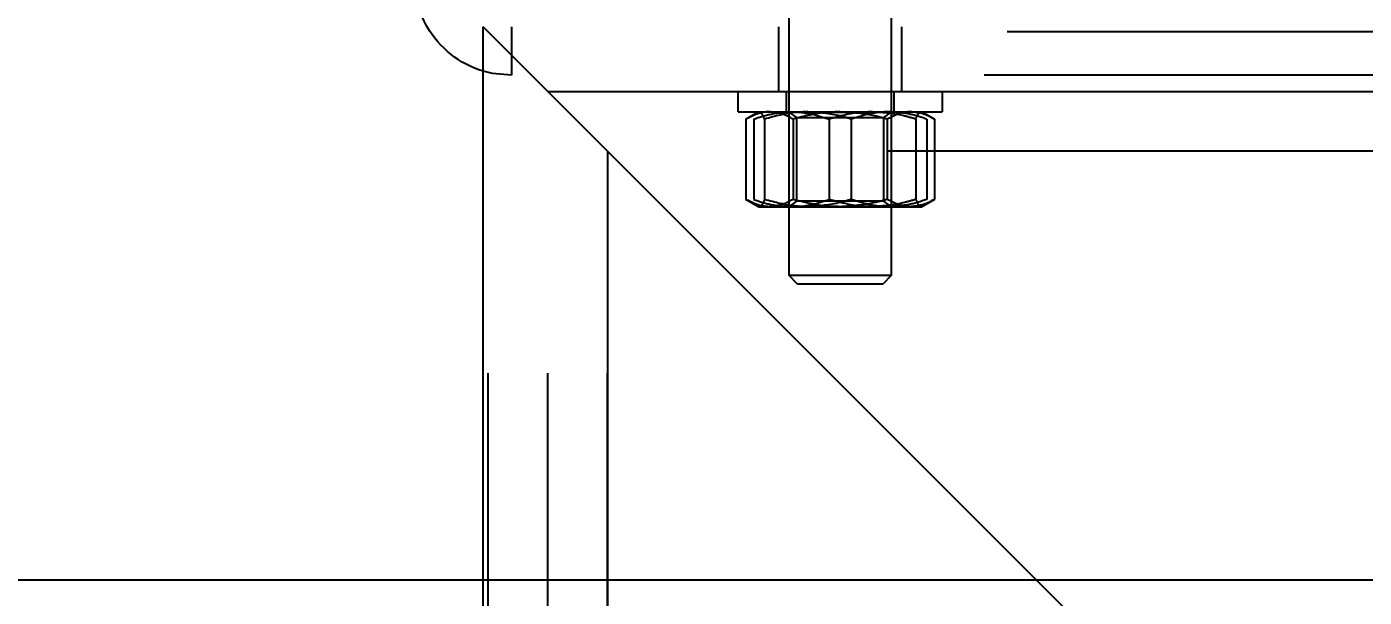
# Model space of a CAD drawing. Header units: metres. Extents: x 0 to 63075, y 0 to 44550.
# Drawn here: x 36960.3 to 37091.4, y 17234.2 to 17290.1 of the extents above; entities that cross this region are included whole.
import ezdxf

# ---------------------------------------------------------------- set-up
doc = ezdxf.new("R2010")
doc.units = ezdxf.units.M
doc.header["$LTSCALE"] = 75
doc.linetypes.add('HIDDEN2', pattern=[4.7625, 3.175, -1.5875])
for name, color, linetype in [('SDM', 7, 'Continuous'), ('SL1', 8, 'Continuous'), ('SL4', 4, 'Continuous'), ('ST1', 7, 'HIDDEN2')]:
    doc.layers.add(name, color=color, linetype=linetype)
doc.styles.add('ROMANS', font='ROMANS.SHX')
doc.dimstyles.new('75___1-75', dxfattribs={"dimscale": 75, "dimtxt": 2.5, "dimasz": 2, "dimexe": 1.5, "dimexo": 1, "dimgap": 0.5, "dimtad": 1, "dimdec": 0, "dimzin": 12, "dimtxsty": 'ROMANS', "dimcen": 0, "dimclrd": 256, "dimclre": 256, "dimclrt": 3, "dimazin": 3, "dimtfac": 1, "dimtdec": 0, "dimtmove": 0, "dimatfit": 0, "dimfxl": 1, "dimlwd": -1, "dimlwe": -1, "dimarcsym": 0})

# ---------------------------------------------------------------- blocks, each defined once
blk = doc.blocks.new('A$C916a30d5')
at = {"layer": 'SL1'}
blk.add_line((478, 6455.53), (7122, 6455.53), dxfattribs=at)
blk = doc.blocks.new('*D27')
at = {"layer": 'Defpoints', "color": 0, "transparency": 16777216}
for p in [(37007.79, 17285.37), (33880.11, 15935.3), (38625.53, 15935.3)]:
    blk.add_point(p, dxfattribs=at)
at = {"layer": 'SDM', "transparency": 16777216}
for p, q in [((36932.79, 17285.37), (33767.61, 17285.37)), ((33880.11, 17135.37), (33880.11, 16085.3)), ((38550.53, 15935.3), (33767.61, 15935.3))]:
    blk.add_line(p, q, dxfattribs=at)
for points in [[(33855.11, 17135.37), (33905.11, 17135.37), (33880.11, 17285.37)], [(33855.11, 16085.3), (33905.11, 16085.3), (33880.11, 15935.3)]]:
    blk.add_solid(points, dxfattribs=at)
at = {"layer": 'SDM', "color": 3, "transparency": 16777216, "insert": (33748.86, 16610.34), "char_height": 187.5, "attachment_point": 5, "rotation": 90, "style": 'ROMANS'}
blk.add_mtext('1350', dxfattribs=at)
blk = doc.blocks.new('*D28')
at = {"layer": 'Defpoints', "color": 0, "transparency": 16777216}
for p in [(33880.11, 17728.44), (37150.03, 17728.44), (37007.79, 17285.37)]:
    blk.add_point(p, dxfattribs=at)
at = {"layer": 'SDM', "transparency": 16777216}
for p, q in [((33880.11, 17878.44), (33880.11, 18585.58)), ((37075.03, 17728.44), (33767.61, 17728.44)), ((33880.11, 17285.37), (33880.11, 17728.44)), ((36932.79, 17285.37), (33767.61, 17285.37)), ((33880.11, 17135.37), (33880.11, 16985.37))]:
    blk.add_line(p, q, dxfattribs=at)
for points in [[(33855.11, 17878.44), (33905.11, 17878.44), (33880.11, 17728.44)], [(33855.11, 17135.37), (33905.11, 17135.37), (33880.11, 17285.37)]]:
    blk.add_solid(points, dxfattribs=at)
at = {"layer": 'SDM', "color": 3, "transparency": 16777216, "insert": (33748.86, 18307.01), "char_height": 187.5, "attachment_point": 5, "rotation": 90, "style": 'ROMANS'}
blk.add_mtext('443', dxfattribs=at)
blk = doc.blocks.new('A$C542b401d')
at = {"layer": 'SL4'}
for p in [(274.5, 1286.5), (338, 6.35)]:
    blk.add_line(p, (338, 1350), dxfattribs=at)
blk.add_arc((335.24, 1354.76), 9.53, 286.8595, 330, dxfattribs=at)
at = {"layer": 'ST1'}
for p, q in [((298, 1354.76), (298, 1325.59)), ((308, 1325.59), (308, 1354.76)), ((48.5, 1349.5), (337.5, 1349.5)), ((297, 1350), (297, 1343.65)), ((309, 1343.65), (309, 1350)), ((335.24, 1350), (335.24, 1345.24)), ((337.5, 6.35), (337.5, 1349.5)), ((50.76, 1345.24), (335.24, 1345.24)), ((331.65, 1343.65), (54.35, 1343.65)), ((293, 1343.65), (293, 1341.65)), ((297.75, 1343.65), (297.75, 1341.65)), ((308.25, 1341.65), (308.25, 1343.65)), ((313, 1341.65), (313, 1343.65)), ((331.65, 6.35), (331.65, 1343.65)), ((313, 1341.65), (293, 1341.65)), ((295, 1341.65), (293.76, 1340.94)), ((298, 1341.65), (298, 1341.62)), ((308, 1341.62), (298, 1341.62)), ((298, 1341.62), (298.75, 1341.1)), ((307.25, 1341.1), (308, 1341.62)), ((308, 1341.62), (308, 1341.65)), ((312.24, 1340.94), (311, 1341.65)), ((293.76, 1340.94), (293.76, 1333.06)), ((294.52, 1340.94), (294.52, 1333.06)), ((295.59, 1340.94), (295.59, 1333.06)), ((298.38, 1340.94), (298.38, 1333.06)), ((303, 1341.1), (298.75, 1341.1)), ((298.75, 1341.1), (298.75, 1332.88)), ((301.92, 1340.94), (301.92, 1333.06)), ((307.25, 1341.1), (303, 1341.1)), ((304.08, 1340.94), (304.08, 1333.06)), ((307.25, 1332.88), (307.25, 1341.1)), ((307.62, 1340.94), (307.62, 1333.06)), ((310.41, 1340.94), (310.41, 1333.06)), ((311.48, 1340.94), (311.48, 1333.06)), ((312.24, 1340.94), (312.24, 1333.06)), ((60.2, 1337.8), (325.8, 1337.8)), ((325.8, 6.35), (325.8, 1337.8)), ((325.8, 1337.8), (325.8, 675)), ((293.76, 1333.06), (295, 1332.35)), ((296.07, 1332.35), (295, 1332.35)), ((303, 1332.35), (296.07, 1332.35)), ((298.75, 1332.88), (298, 1332.35)), ((298.75, 1332.88), (307.25, 1332.88)), ((309.93, 1332.35), (303, 1332.35)), ((308, 1332.35), (307.25, 1332.88)), ((311, 1332.35), (309.93, 1332.35)), ((311, 1332.35), (312.24, 1333.06)), ((298, 1325.59), (308, 1325.59)), ((298, 1325.59), (298.83, 1324.76)), ((298.83, 1324.76), (307.17, 1324.76)), ((307.17, 1324.76), (308, 1325.59))]:
    blk.add_line(p, q, dxfattribs=at)
at = {"layer": 'ST1', "flags": 128}
blk.add_lwpolyline([(335.24, 1345.24), (337.1, 1345.42), (338, 1345.65)], dxfattribs=at)
at = {"layer": 'ST1'}
blk.add_arc((335.24, 1354.76), 9.53, 330, 0, dxfattribs=at)
for points, knots in [([(293.76, 1340.94), (294.14, 1341.14), (294.89, 1341.54), (295.68, 1341.61), (296.07, 1341.65)], [0, 0, 0, 0, 0.495458, 1, 1, 1, 1]), ([(294.52, 1340.94), (295.12, 1341.14), (296.33, 1341.54), (297.59, 1341.61), (298.22, 1341.65)], [0, 0, 0, 0, 0.495458, 1, 1, 1, 1]), ([(295.59, 1340.94), (295.51, 1341.14), (295.33, 1341.54), (295.15, 1341.61), (295.05, 1341.65)], [0, 0, 0, 0, 0.495458, 1, 1, 1, 1]), ([(295.59, 1340.94), (295.95, 1341.04), (297.33, 1341.46), (298.77, 1341.57), (299.83, 1341.65)], [0, 0, 0, 0, 0.257551, 1, 1, 1, 1]), ([(296.07, 1341.65), (296.13, 1341.65), (296.54, 1341.64), (297.32, 1341.49), (298.03, 1341.12), (298.38, 1340.94)], [0, 0, 0, 0, 0.070086, 0.530782, 1, 1, 1, 1]), ([(298.22, 1341.65), (298.31, 1341.65), (298.97, 1341.64), (300.23, 1341.49), (301.35, 1341.12), (301.92, 1340.94)], [0, 0, 0, 0, 0.070086, 0.530782, 1, 1, 1, 1]), ([(298.38, 1340.94), (298.77, 1341.04), (300.27, 1341.46), (301.84, 1341.57), (303, 1341.65)], [0, 0, 0, 0, 0.257551, 1, 1, 1, 1]), ([(299.83, 1341.65), (300.22, 1341.64), (301.66, 1341.6), (303.05, 1341.22), (304.08, 1340.94)], [0, 0, 0, 0, 0.268634, 1, 1, 1, 1]), ([(301.92, 1340.94), (302.28, 1341.04), (303.66, 1341.46), (305.1, 1341.57), (306.17, 1341.65)], [0, 0, 0, 0, 0.257551, 1, 1, 1, 1]), ([(303, 1341.65), (303.42, 1341.64), (304.98, 1341.6), (306.51, 1341.22), (307.62, 1340.94)], [0, 0, 0, 0, 0.268634, 1, 1, 1, 1]), ([(307.78, 1341.65), (307.69, 1341.65), (307.03, 1341.64), (305.77, 1341.49), (304.65, 1341.12), (304.08, 1340.94)], [0, 0, 0, 0, 0.070086, 0.530782, 1, 1, 1, 1]), ([(306.17, 1341.65), (306.55, 1341.64), (307.99, 1341.6), (309.39, 1341.22), (310.41, 1340.94)], [0, 0, 0, 0, 0.268634, 1, 1, 1, 1]), ([(307.62, 1340.94), (307.99, 1341.14), (308.75, 1341.54), (309.53, 1341.61), (309.93, 1341.65)], [0, 0, 0, 0, 0.495458, 1, 1, 1, 1]), ([(311.48, 1340.94), (310.88, 1341.14), (309.67, 1341.54), (308.41, 1341.61), (307.78, 1341.65)], [0, 0, 0, 0, 0.495458, 1, 1, 1, 1]), ([(309.93, 1341.65), (309.98, 1341.65), (310.4, 1341.64), (311.18, 1341.49), (311.88, 1341.12), (312.24, 1340.94)], [0, 0, 0, 0, 0.070086, 0.530782, 1, 1, 1, 1]), ([(310.41, 1340.94), (310.49, 1341.14), (310.67, 1341.54), (310.85, 1341.61), (310.95, 1341.65)], [0, 0, 0, 0, 0.495458, 1, 1, 1, 1]), ([(293.76, 1333.06), (294.14, 1332.86), (294.89, 1332.46), (295.68, 1332.39), (296.07, 1332.35)], [0, 0, 0, 0, 0.495458, 1, 1, 1, 1]), ([(294.52, 1333.06), (295.12, 1332.86), (296.33, 1332.46), (297.59, 1332.39), (298.22, 1332.35)], [0, 0, 0, 0, 0.495458, 1, 1, 1, 1]), ([(295.59, 1333.06), (295.51, 1332.86), (295.33, 1332.46), (295.15, 1332.39), (295.05, 1332.35)], [0, 0, 0, 0, 0.495458, 1, 1, 1, 1]), ([(295.59, 1333.06), (295.95, 1332.96), (297.33, 1332.54), (298.77, 1332.43), (299.83, 1332.35)], [0, 0, 0, 0, 0.257551, 1, 1, 1, 1]), ([(296.07, 1332.35), (296.13, 1332.35), (296.54, 1332.36), (297.32, 1332.51), (298.03, 1332.88), (298.38, 1333.06)], [0, 0, 0, 0, 0.070086, 0.530782, 1, 1, 1, 1]), ([(298.22, 1332.35), (298.31, 1332.35), (298.97, 1332.36), (300.23, 1332.51), (301.35, 1332.88), (301.92, 1333.06)], [0, 0, 0, 0, 0.070086, 0.530782, 1, 1, 1, 1]), ([(298.38, 1333.06), (298.77, 1332.96), (300.27, 1332.54), (301.84, 1332.43), (303, 1332.35)], [0, 0, 0, 0, 0.257551, 1, 1, 1, 1]), ([(299.83, 1332.35), (300.22, 1332.36), (301.66, 1332.4), (303.05, 1332.78), (304.08, 1333.06)], [0, 0, 0, 0, 0.268634, 1, 1, 1, 1]), ([(301.92, 1333.06), (302.28, 1332.96), (303.66, 1332.54), (305.1, 1332.43), (306.17, 1332.35)], [0, 0, 0, 0, 0.257551, 1, 1, 1, 1]), ([(303, 1332.35), (303.42, 1332.36), (304.98, 1332.4), (306.51, 1332.78), (307.62, 1333.06)], [0, 0, 0, 0, 0.268634, 1, 1, 1, 1]), ([(307.78, 1332.35), (307.69, 1332.35), (307.03, 1332.36), (305.77, 1332.51), (304.65, 1332.88), (304.08, 1333.06)], [0, 0, 0, 0, 0.070086, 0.530782, 1, 1, 1, 1]), ([(306.17, 1332.35), (306.55, 1332.36), (307.99, 1332.4), (309.39, 1332.78), (310.41, 1333.06)], [0, 0, 0, 0, 0.268634, 1, 1, 1, 1]), ([(307.62, 1333.06), (307.99, 1332.86), (308.75, 1332.46), (309.53, 1332.39), (309.93, 1332.35)], [0, 0, 0, 0, 0.495458, 1, 1, 1, 1]), ([(311.48, 1333.06), (310.88, 1332.86), (309.67, 1332.46), (308.41, 1332.39), (307.78, 1332.35)], [0, 0, 0, 0, 0.495458, 1, 1, 1, 1]), ([(309.93, 1332.35), (309.98, 1332.35), (310.4, 1332.36), (311.18, 1332.51), (311.88, 1332.88), (312.24, 1333.06)], [0, 0, 0, 0, 0.070086, 0.530782, 1, 1, 1, 1]), ([(310.41, 1333.06), (310.49, 1332.86), (310.67, 1332.46), (310.85, 1332.39), (310.95, 1332.35)], [0, 0, 0, 0, 0.495458, 1, 1, 1, 1])]:
    blk.add_open_spline(points, degree=3, knots=knots, dxfattribs=at)

msp = doc.modelspace()

# ---------------------------------------------------------------- block references
at = {"layer": 'SDM'}
msp.add_blockref('A$C916a30d5', (34950.53, 10780.37), dxfattribs=at)
at = {"layer": 'SDM', "xscale": -1}
msp.add_blockref('A$C542b401d', (37343.03, 15940.14), dxfattribs=at)

# ---------------------------------------------------------------- dimensions: what is measured, and where the dimension line sits
at = {"layer": 'SDM'}
for base, p2, picture, middle in [((33880.11, 17728.44), (37150.03, 17728.44), '*D28', (33748.86, 18307.01)), ((33880.11, 15935.3), (38625.53, 15935.3), '*D27', (33748.86, 16610.34))]:
    dim = msp.add_linear_dim(base=base, p1=(37007.79, 17285.37), p2=p2, angle=90, dimstyle='75___1-75', dxfattribs=at)
    dim.commit()
    dim.dimension.update_dxf_attribs({"geometry": picture, "text_midpoint": middle})

doc.saveas('drawing.dxf')
